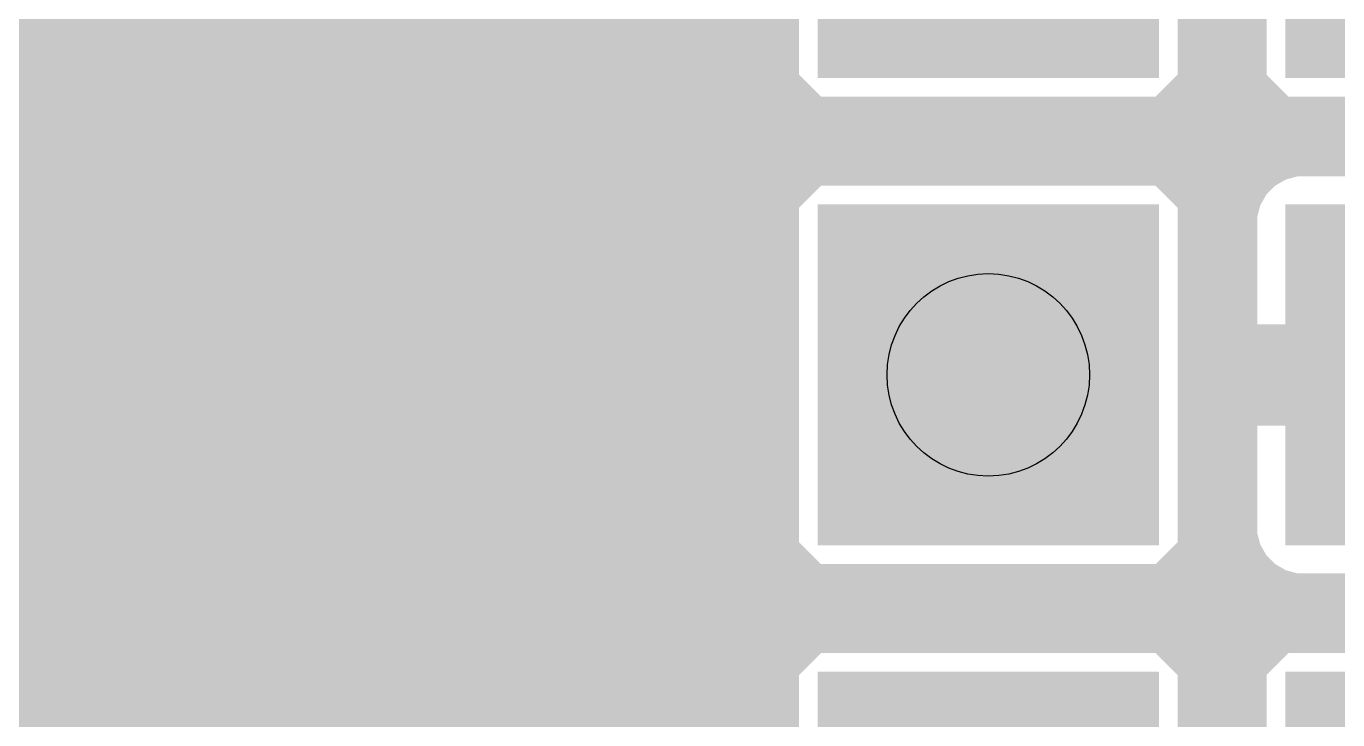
# Model space of a CAD drawing. Extents: x 0 to 10.8, y 0 to 6.1.
# Drawn here: x 4.0871 to 4.3677, y 2.1014 to 2.2498 of the extents above; entities that cross this region are included whole.
import ezdxf

# ---------------------------------------------------------------- set-up
doc = ezdxf.new("R2010")
doc.units = 0
for name, color, linetype in [('1', 22, 'CONTINUOUS'), ('116', 253, 'CONTINUOUS'), ('16', 175, 'CONTINUOUS'), ('17', 82, 'CONTINUOUS'), ('21', 253, 'CONTINUOUS'), ('29', 253, 'CONTINUOUS'), ('30', 253, 'CONTINUOUS'), ('44', 253, 'CONTINUOUS')]:
    doc.layers.add(name, color=color, linetype=linetype)

# ---------------------------------------------------------------- blocks, each defined once
blk = doc.blocks.new('SQUAREP')
blk.add_solid([(-0.5, -0.5), (0.5, -0.5), (-0.5, 0.5), (0.5, 0.5)])

msp = doc.modelspace()

# ---------------------------------------------------------------- linework, layer by layer
at = {"layer": '1'}
for points, const_width in [([(4.11, 3.425), (4.11, 2.24)], 0.032), ([(4.244433, 2.314303), (4.244433, 2.236087)], 0.016), ([(4.34139, 2.236087), (4.34139, 2.314303)], 0.016), ([(4.344433, 2.314303), (4.344433, 2.236087)], 0.016), ([(4.148996, 2.23224), (4.148996, 2.295087)], 0.016), ([(4.148996, 2.256), (4.244433, 2.256)], 0.016), ([(4.34139, 2.256), (4.344433, 2.256)], 0.016), ([(4.11, 2.24), (3.885, 2.015)], 0.032), ([(4.148996, 2.24), (4.244433, 2.24)], 0.016), ([(4.34139, 2.24), (4.344433, 2.24)], 0.016), ([(4.244433, 2.236087), (4.253803, 2.226717)], 0.016), ([(4.33202, 2.226717), (4.34139, 2.236087)], 0.016), ([(4.344433, 2.236087), (4.353803, 2.226717)], 0.016), ([(4.143059, 2.217906), (4.148996, 2.23224)], 0.016), ([(4.253803, 2.226717), (4.33202, 2.226717)], 0.016), ([(4.358059, 2.225673), (4.353484, 2.224445)], 0.016), ([(4.353803, 2.226717), (4.43202, 2.226717)], 0.016), ([(4.390079, 2.225673), (4.358059, 2.225673)], 0.016), ([(4.145583, 2.224), (4.352713, 2.224)], 0.016), ([(4.253803, 2.223673), (4.244433, 2.214303)], 0.016), ([(4.33202, 2.223673), (4.253803, 2.223673)], 0.016), ([(4.34139, 2.214303), (4.33202, 2.223673)], 0.016), ([(4.353484, 2.224445), (4.349378, 2.222079)], 0.016), ([(4.349378, 2.222079), (4.346028, 2.218728)], 0.016), ([(4.132091, 2.206937), (4.143059, 2.217906)], 0.016), ([(4.346028, 2.218728), (4.343661, 2.214622)], 0.016), ([(4.343661, 2.214622), (4.342433, 2.210047)], 0.016), ([(4.244433, 2.214303), (4.244433, 2.136087)], 0.016), ([(4.34139, 2.136087), (4.34139, 2.214303)], 0.016), ([(4.342433, 2.210047), (4.342433, 2.178024)], 0.016), ([(3.927449, 2.002295), (4.132091, 2.206937)], 0.016), ([(4.133154, 2.208), (4.244433, 2.208)], 0.016), ([(4.34139, 2.208), (4.342433, 2.208)], 0.016), ([(4.117154, 2.192), (4.244433, 2.192)], 0.016), ([(4.34139, 2.192), (4.342433, 2.192)], 0.016), ([(4.342433, 2.178024), (4.390059, 2.178024)], 0.016), ([(4.101154, 2.176), (4.244433, 2.176)], 0.016), ([(4.34139, 2.176), (4.390059, 2.176)], 0.016), ([(4.390059, 2.172362), (4.342433, 2.172362)], 0.016), ([(4.342433, 2.172362), (4.342433, 2.140343)], 0.016), ([(4.085154, 2.16), (4.244433, 2.16)], 0.016), ([(4.34139, 2.16), (4.342433, 2.16)], 0.016), ([(4.069154, 2.144), (4.244433, 2.144)], 0.016), ([(4.34139, 2.144), (4.342433, 2.144)], 0.016), ([(4.342433, 2.140343), (4.343661, 2.135768)], 0.016), ([(4.244433, 2.136087), (4.253803, 2.126717)], 0.016), ([(4.33202, 2.126717), (4.34139, 2.136087)], 0.016), ([(4.343661, 2.135768), (4.346028, 2.131661)], 0.016), ([(4.346028, 2.131661), (4.349378, 2.128311)], 0.016), ([(4.053154, 2.128), (4.25252, 2.128)], 0.016), ([(4.333303, 2.128), (4.349917, 2.128)], 0.016), ([(4.349378, 2.128311), (4.353484, 2.125945)], 0.016), ([(4.253803, 2.126717), (4.33202, 2.126717)], 0.016), ([(4.353484, 2.125945), (4.358059, 2.124717)], 0.016), ([(4.358059, 2.124717), (4.390079, 2.124717)], 0.016), ([(4.253803, 2.123673), (4.244433, 2.114303)], 0.016), ([(4.33202, 2.123673), (4.253803, 2.123673)], 0.016), ([(4.34139, 2.114303), (4.33202, 2.123673)], 0.016), ([(4.353803, 2.123673), (4.344433, 2.114303)], 0.016), ([(4.43202, 2.123673), (4.353803, 2.123673)], 0.016), ([(4.244433, 2.114303), (4.244433, 2.036087)], 0.016), ([(4.34139, 2.036087), (4.34139, 2.114303)], 0.016), ([(4.344433, 2.114303), (4.344433, 2.036087)], 0.016), ([(4.037154, 2.112), (4.244433, 2.112)], 0.016), ([(4.34139, 2.112), (4.344433, 2.112)], 0.016), ([(4.021154, 2.096), (4.244433, 2.096)], 0.016), ([(4.34139, 2.096), (4.344433, 2.096)], 0.016)]:
    msp.add_lwpolyline(points, dxfattribs=dict(at, const_width=const_width))
for points, const_width in [([(4.148996, 2.26, 1), (4.148996, 2.252)], 0.008), ([(4.244433, 2.252, 1), (4.244433, 2.26)], 0.008), ([(4.34139, 2.26, 1), (4.34139, 2.252)], 0.008), ([(4.344433, 2.252, 1), (4.344433, 2.26)], 0.008), ([(4.115657, 2.234343, 1), (4.104343, 2.245657)], 0.016), ([(4.102, 2.24, 1), (4.118, 2.24)], 0.016), ([(4.148996, 2.244, 1), (4.148996, 2.236)], 0.008), ([(4.244433, 2.236, 1), (4.244433, 2.244)], 0.008), ([(4.34139, 2.244, 1), (4.34139, 2.236)], 0.008), ([(4.344433, 2.236, 1), (4.344433, 2.244)], 0.008), ([(4.247261, 2.238915, 1), (4.241605, 2.233258)], 0.008), ([(4.344218, 2.233258, 1), (4.338561, 2.238915)], 0.008), ([(4.347261, 2.238915, 1), (4.341605, 2.233258)], 0.008), ([(4.152692, 2.23071, 1), (4.1453, 2.233771)], 0.008), ([(4.240433, 2.236087, 1), (4.248433, 2.236087)], 0.008), ([(4.33739, 2.236087, 1), (4.34539, 2.236087)], 0.008), ([(4.340433, 2.236087, 1), (4.348433, 2.236087)], 0.008), ([(4.144996, 2.23224, 1), (4.152996, 2.23224)], 0.008), ([(4.253803, 2.230717, 1), (4.253803, 2.222717)], 0.008), ([(4.33202, 2.222717, 1), (4.33202, 2.230717)], 0.008), ([(4.353803, 2.230717, 1), (4.353803, 2.222717)], 0.008), ([(4.358059, 2.229673, 1), (4.358059, 2.221673)], 0.008), ([(4.359096, 2.22181, 1), (4.357022, 2.229536)], 0.008), ([(4.145583, 2.228, 1), (4.145583, 2.22)], 0.008), ([(4.253803, 2.227673, 1), (4.253803, 2.219673)], 0.008), ([(4.250975, 2.223888, 1), (4.256632, 2.229545)], 0.008), ([(4.256632, 2.220845, 1), (4.250975, 2.226502)], 0.008), ([(4.329191, 2.229545, 1), (4.334848, 2.223888)], 0.008), ([(4.334848, 2.226502, 1), (4.329191, 2.220845)], 0.008), ([(4.33202, 2.219673, 1), (4.33202, 2.227673)], 0.008), ([(4.352447, 2.228308, 1), (4.354522, 2.220582)], 0.008), ([(4.350975, 2.223888, 1), (4.356632, 2.229545)], 0.008), ([(4.355481, 2.220979, 1), (4.351487, 2.227911)], 0.008), ([(4.352713, 2.22, 1), (4.352713, 2.228)], 0.008), ([(4.347381, 2.225545, 1), (4.351375, 2.218613)], 0.008), ([(4.352206, 2.21925, 1), (4.34655, 2.224907)], 0.008), ([(4.145887, 2.215077, 1), (4.140231, 2.220734)], 0.008), ([(4.343199, 2.221557, 1), (4.348856, 2.2159)], 0.008), ([(4.349493, 2.216731, 1), (4.342562, 2.220725)], 0.008), ([(4.139363, 2.219436, 1), (4.146755, 2.216375)], 0.008), ([(4.347525, 2.213585, 1), (4.339798, 2.215659)], 0.008), ([(4.248433, 2.214303, 1), (4.240433, 2.214303)], 0.008), ([(4.241605, 2.217132, 1), (4.247261, 2.211475)], 0.008), ([(4.34539, 2.214303, 1), (4.33739, 2.214303)], 0.008), ([(4.338561, 2.211475, 1), (4.344218, 2.217132)], 0.008), ([(4.340196, 2.216619, 1), (4.347127, 2.212625)], 0.008), ([(4.346433, 2.210047, 1), (4.338433, 2.210047)], 0.008), ([(4.133154, 2.212, 1), (4.133154, 2.204)], 0.008), ([(4.134919, 2.204109, 1), (4.129262, 2.209765)], 0.008), ([(4.244433, 2.204, 1), (4.244433, 2.212)], 0.008), ([(4.34139, 2.212, 1), (4.34139, 2.204)], 0.008), ([(4.33857, 2.211085, 1), (4.346296, 2.20901)], 0.008), ([(4.342433, 2.204, 1), (4.342433, 2.212)], 0.008), ([(4.129262, 2.209765, 1), (4.134919, 2.204109)], 0.008), ([(4.117154, 2.196, 1), (4.117154, 2.188)], 0.008), ([(4.244433, 2.188, 1), (4.244433, 2.196)], 0.008), ([(4.34139, 2.196, 1), (4.34139, 2.188)], 0.008), ([(4.342433, 2.188, 1), (4.342433, 2.196)], 0.008), ([(4.342433, 2.182024, 1), (4.342433, 2.174024)], 0.008), ([(4.101154, 2.18, 1), (4.101154, 2.172)], 0.008), ([(4.244433, 2.172, 1), (4.244433, 2.18)], 0.008), ([(4.34139, 2.18, 1), (4.34139, 2.172)], 0.008), ([(4.338433, 2.178024, 1), (4.346433, 2.178024)], 0.008), ([(4.342433, 2.176362, 1), (4.342433, 2.168362)], 0.008), ([(4.346433, 2.172362, 1), (4.338433, 2.172362)], 0.008), ([(4.085154, 2.164, 1), (4.085154, 2.156)], 0.008), ([(4.244433, 2.156, 1), (4.244433, 2.164)], 0.008), ([(4.34139, 2.164, 1), (4.34139, 2.156)], 0.008), ([(4.342433, 2.156, 1), (4.342433, 2.164)], 0.008), ([(4.244433, 2.14, 1), (4.244433, 2.148)], 0.008), ([(4.34139, 2.148, 1), (4.34139, 2.14)], 0.008), ([(4.342433, 2.14, 1), (4.342433, 2.148)], 0.008), ([(4.346296, 2.14138, 1), (4.33857, 2.139305)], 0.008), ([(4.247261, 2.138915, 1), (4.241605, 2.133258)], 0.008), ([(4.338433, 2.140343, 1), (4.346433, 2.140343)], 0.008), ([(4.344218, 2.133258, 1), (4.338561, 2.138915)], 0.008), ([(4.347127, 2.137765, 1), (4.340196, 2.133771)], 0.008), ([(4.240433, 2.136087, 1), (4.248433, 2.136087)], 0.008), ([(4.33739, 2.136087, 1), (4.34539, 2.136087)], 0.008), ([(4.339798, 2.13473, 1), (4.347525, 2.136805)], 0.008), ([(4.348856, 2.13449, 1), (4.343199, 2.128833)], 0.008), ([(4.25252, 2.124, 1), (4.25252, 2.132)], 0.008), ([(4.333303, 2.132, 1), (4.333303, 2.124)], 0.008), ([(4.342562, 2.129664, 1), (4.349493, 2.133658)], 0.008), ([(4.351375, 2.131777, 1), (4.347381, 2.124845)], 0.008), ([(4.349917, 2.124, 1), (4.349917, 2.132)], 0.008), ([(4.253803, 2.130717, 1), (4.253803, 2.122717)], 0.008), ([(4.250975, 2.123888, 1), (4.256632, 2.129545)], 0.008), ([(4.329191, 2.129545, 1), (4.334848, 2.123888)], 0.008), ([(4.33202, 2.122717, 1), (4.33202, 2.130717)], 0.008), ([(4.34655, 2.125483, 1), (4.352206, 2.131139)], 0.008), ([(4.354522, 2.129808, 1), (4.352447, 2.122082)], 0.008), ([(4.351487, 2.122479, 1), (4.355481, 2.129411)], 0.008), ([(4.358059, 2.128717, 1), (4.358059, 2.120717)], 0.008), ([(4.357022, 2.120853, 1), (4.359096, 2.12858)], 0.008), ([(4.253803, 2.127673, 1), (4.253803, 2.119673)], 0.008), ([(4.256632, 2.120845, 1), (4.250975, 2.126502)], 0.008), ([(4.334848, 2.126502, 1), (4.329191, 2.120845)], 0.008), ([(4.33202, 2.119673, 1), (4.33202, 2.127673)], 0.008), ([(4.353803, 2.127673, 1), (4.353803, 2.119673)], 0.008), ([(4.356632, 2.120845, 1), (4.350975, 2.126502)], 0.008), ([(4.248433, 2.114303, 1), (4.240433, 2.114303)], 0.008), ([(4.34539, 2.114303, 1), (4.33739, 2.114303)], 0.008), ([(4.348433, 2.114303, 1), (4.340433, 2.114303)], 0.008), ([(4.241605, 2.117132, 1), (4.247261, 2.111475)], 0.008), ([(4.244433, 2.108, 1), (4.244433, 2.116)], 0.008), ([(4.34139, 2.116, 1), (4.34139, 2.108)], 0.008), ([(4.338561, 2.111475, 1), (4.344218, 2.117132)], 0.008), ([(4.341605, 2.117132, 1), (4.347261, 2.111475)], 0.008), ([(4.344433, 2.108, 1), (4.344433, 2.116)], 0.008), ([(4.244433, 2.092, 1), (4.244433, 2.1)], 0.008), ([(4.34139, 2.1, 1), (4.34139, 2.092)], 0.008), ([(4.344433, 2.092, 1), (4.344433, 2.1)], 0.008)]:
    msp.add_lwpolyline(points, format="xyb", dxfattribs=dict(at, const_width=const_width))
at = {"layer": '116', "const_width": 0.017717}
msp.add_lwpolyline([(4.292913, 2.160433, 1), (4.292913, 2.189961, 1), (4.292913, 2.160433)], format="xyb", dxfattribs=at)
at = {"layer": '16'}
for points, const_width in [([(3.79, 1.96), (4.165, 2.335)], 0.032), ([(4.244433, 2.314303), (4.244433, 2.236087)], 0.016), ([(4.34139, 2.236087), (4.34139, 2.314303)], 0.016), ([(4.344433, 2.314303), (4.344433, 2.236087)], 0.016), ([(3.812091, 1.926937), (4.179701, 2.294551)], 0.016), ([(4.14115, 2.256), (4.244433, 2.256)], 0.016), ([(4.34139, 2.256), (4.344433, 2.256)], 0.016), ([(4.12515, 2.24), (4.244433, 2.24)], 0.016), ([(4.34139, 2.24), (4.344433, 2.24)], 0.016), ([(4.244433, 2.236087), (4.253803, 2.226717)], 0.016), ([(4.33202, 2.226717), (4.34139, 2.236087)], 0.016), ([(4.344433, 2.236087), (4.353803, 2.226717)], 0.016), ([(4.253803, 2.226717), (4.33202, 2.226717)], 0.016), ([(4.358059, 2.225673), (4.353484, 2.224445)], 0.016), ([(4.353803, 2.226717), (4.43202, 2.226717)], 0.016), ([(4.390079, 2.225673), (4.358059, 2.225673)], 0.016), ([(4.10915, 2.224), (4.352713, 2.224)], 0.016), ([(4.253803, 2.223673), (4.244433, 2.214303)], 0.016), ([(4.33202, 2.223673), (4.253803, 2.223673)], 0.016), ([(4.34139, 2.214303), (4.33202, 2.223673)], 0.016), ([(4.353484, 2.224445), (4.349378, 2.222079)], 0.016), ([(4.349378, 2.222079), (4.346028, 2.218728)], 0.016), ([(4.346028, 2.218728), (4.343661, 2.214622)], 0.016), ([(4.343661, 2.214622), (4.342433, 2.210047)], 0.016), ([(4.244433, 2.214303), (4.244433, 2.136087)], 0.016), ([(4.34139, 2.136087), (4.34139, 2.214303)], 0.016), ([(4.342433, 2.210047), (4.342433, 2.178024)], 0.016), ([(4.09315, 2.208), (4.244433, 2.208)], 0.016), ([(4.34139, 2.208), (4.342433, 2.208)], 0.016), ([(4.07715, 2.192), (4.244433, 2.192)], 0.016), ([(4.34139, 2.192), (4.342433, 2.192)], 0.016), ([(4.342433, 2.178024), (4.390059, 2.178024)], 0.016), ([(4.06115, 2.176), (4.244433, 2.176)], 0.016), ([(4.34139, 2.176), (4.390059, 2.176)], 0.016), ([(4.390059, 2.172362), (4.342433, 2.172362)], 0.016), ([(4.342433, 2.172362), (4.342433, 2.140343)], 0.016), ([(4.04515, 2.16), (4.244433, 2.16)], 0.016), ([(4.34139, 2.16), (4.342433, 2.16)], 0.016), ([(4.02915, 2.144), (4.244433, 2.144)], 0.016), ([(4.34139, 2.144), (4.342433, 2.144)], 0.016), ([(4.342433, 2.140343), (4.343661, 2.135768)], 0.016), ([(4.244433, 2.136087), (4.253803, 2.126717)], 0.016), ([(4.33202, 2.126717), (4.34139, 2.136087)], 0.016), ([(4.343661, 2.135768), (4.346028, 2.131661)], 0.016), ([(4.346028, 2.131661), (4.349378, 2.128311)], 0.016), ([(4.01315, 2.128), (4.25252, 2.128)], 0.016), ([(4.333303, 2.128), (4.349917, 2.128)], 0.016), ([(4.349378, 2.128311), (4.353484, 2.125945)], 0.016), ([(4.253803, 2.126717), (4.33202, 2.126717)], 0.016), ([(4.353484, 2.125945), (4.358059, 2.124717)], 0.016), ([(4.358059, 2.124717), (4.390079, 2.124717)], 0.016), ([(4.253803, 2.123673), (4.244433, 2.114303)], 0.016), ([(4.33202, 2.123673), (4.253803, 2.123673)], 0.016), ([(4.34139, 2.114303), (4.33202, 2.123673)], 0.016), ([(4.353803, 2.123673), (4.344433, 2.114303)], 0.016), ([(4.43202, 2.123673), (4.353803, 2.123673)], 0.016), ([(4.244433, 2.114303), (4.244433, 2.036087)], 0.016), ([(4.34139, 2.036087), (4.34139, 2.114303)], 0.016), ([(4.344433, 2.114303), (4.344433, 2.036087)], 0.016), ([(3.99715, 2.112), (4.244433, 2.112)], 0.016), ([(4.34139, 2.112), (4.344433, 2.112)], 0.016), ([(3.98115, 2.096), (4.244433, 2.096)], 0.016), ([(4.34139, 2.096), (4.344433, 2.096)], 0.016)]:
    msp.add_lwpolyline(points, dxfattribs=dict(at, const_width=const_width))
at = {"layer": '16', "const_width": 0.008}
for points in [[(4.14115, 2.26, 1), (4.14115, 2.252)], [(4.244433, 2.252, 1), (4.244433, 2.26)], [(4.34139, 2.26, 1), (4.34139, 2.252)], [(4.344433, 2.252, 1), (4.344433, 2.26)], [(4.12515, 2.244, 1), (4.12515, 2.236)], [(4.244433, 2.236, 1), (4.244433, 2.244)], [(4.34139, 2.244, 1), (4.34139, 2.236)], [(4.344433, 2.236, 1), (4.344433, 2.244)], [(4.247261, 2.238915, 1), (4.241605, 2.233258)], [(4.344218, 2.233258, 1), (4.338561, 2.238915)], [(4.347261, 2.238915, 1), (4.341605, 2.233258)], [(4.240433, 2.236087, 1), (4.248433, 2.236087)], [(4.33739, 2.236087, 1), (4.34539, 2.236087)], [(4.340433, 2.236087, 1), (4.348433, 2.236087)], [(4.253803, 2.230717, 1), (4.253803, 2.222717)], [(4.33202, 2.222717, 1), (4.33202, 2.230717)], [(4.353803, 2.230717, 1), (4.353803, 2.222717)], [(4.358059, 2.229673, 1), (4.358059, 2.221673)], [(4.359096, 2.22181, 1), (4.357022, 2.229536)], [(4.10915, 2.228, 1), (4.10915, 2.22)], [(4.253803, 2.227673, 1), (4.253803, 2.219673)], [(4.250975, 2.223888, 1), (4.256632, 2.229545)], [(4.256632, 2.220845, 1), (4.250975, 2.226502)], [(4.329191, 2.229545, 1), (4.334848, 2.223888)], [(4.334848, 2.226502, 1), (4.329191, 2.220845)], [(4.33202, 2.219673, 1), (4.33202, 2.227673)], [(4.352447, 2.228308, 1), (4.354522, 2.220582)], [(4.350975, 2.223888, 1), (4.356632, 2.229545)], [(4.355481, 2.220979, 1), (4.351487, 2.227911)], [(4.352713, 2.22, 1), (4.352713, 2.228)], [(4.347381, 2.225545, 1), (4.351375, 2.218613)], [(4.352206, 2.21925, 1), (4.34655, 2.224907)], [(4.343199, 2.221557, 1), (4.348856, 2.2159)], [(4.349493, 2.216731, 1), (4.342562, 2.220725)], [(4.347525, 2.213585, 1), (4.339798, 2.215659)], [(4.248433, 2.214303, 1), (4.240433, 2.214303)], [(4.241605, 2.217132, 1), (4.247261, 2.211475)], [(4.34539, 2.214303, 1), (4.33739, 2.214303)], [(4.338561, 2.211475, 1), (4.344218, 2.217132)], [(4.340196, 2.216619, 1), (4.347127, 2.212625)], [(4.346433, 2.210047, 1), (4.338433, 2.210047)], [(4.09315, 2.212, 1), (4.09315, 2.204)], [(4.244433, 2.204, 1), (4.244433, 2.212)], [(4.34139, 2.212, 1), (4.34139, 2.204)], [(4.33857, 2.211085, 1), (4.346296, 2.20901)], [(4.342433, 2.204, 1), (4.342433, 2.212)], [(4.244433, 2.188, 1), (4.244433, 2.196)], [(4.34139, 2.196, 1), (4.34139, 2.188)], [(4.342433, 2.188, 1), (4.342433, 2.196)], [(4.342433, 2.182024, 1), (4.342433, 2.174024)], [(4.244433, 2.172, 1), (4.244433, 2.18)], [(4.34139, 2.18, 1), (4.34139, 2.172)], [(4.338433, 2.178024, 1), (4.346433, 2.178024)], [(4.342433, 2.176362, 1), (4.342433, 2.168362)], [(4.346433, 2.172362, 1), (4.338433, 2.172362)], [(4.244433, 2.156, 1), (4.244433, 2.164)], [(4.34139, 2.164, 1), (4.34139, 2.156)], [(4.342433, 2.156, 1), (4.342433, 2.164)], [(4.244433, 2.14, 1), (4.244433, 2.148)], [(4.34139, 2.148, 1), (4.34139, 2.14)], [(4.342433, 2.14, 1), (4.342433, 2.148)], [(4.346296, 2.14138, 1), (4.33857, 2.139305)], [(4.247261, 2.138915, 1), (4.241605, 2.133258)], [(4.338433, 2.140343, 1), (4.346433, 2.140343)], [(4.344218, 2.133258, 1), (4.338561, 2.138915)], [(4.347127, 2.137765, 1), (4.340196, 2.133771)], [(4.240433, 2.136087, 1), (4.248433, 2.136087)], [(4.33739, 2.136087, 1), (4.34539, 2.136087)], [(4.339798, 2.13473, 1), (4.347525, 2.136805)], [(4.348856, 2.13449, 1), (4.343199, 2.128833)], [(4.25252, 2.124, 1), (4.25252, 2.132)], [(4.333303, 2.132, 1), (4.333303, 2.124)], [(4.342562, 2.129664, 1), (4.349493, 2.133658)], [(4.351375, 2.131777, 1), (4.347381, 2.124845)], [(4.349917, 2.124, 1), (4.349917, 2.132)], [(4.253803, 2.130717, 1), (4.253803, 2.122717)], [(4.250975, 2.123888, 1), (4.256632, 2.129545)], [(4.329191, 2.129545, 1), (4.334848, 2.123888)], [(4.33202, 2.122717, 1), (4.33202, 2.130717)], [(4.34655, 2.125483, 1), (4.352206, 2.131139)], [(4.354522, 2.129808, 1), (4.352447, 2.122082)], [(4.351487, 2.122479, 1), (4.355481, 2.129411)], [(4.358059, 2.128717, 1), (4.358059, 2.120717)], [(4.357022, 2.120853, 1), (4.359096, 2.12858)], [(4.253803, 2.127673, 1), (4.253803, 2.119673)], [(4.256632, 2.120845, 1), (4.250975, 2.126502)], [(4.334848, 2.126502, 1), (4.329191, 2.120845)], [(4.33202, 2.119673, 1), (4.33202, 2.127673)], [(4.353803, 2.127673, 1), (4.353803, 2.119673)], [(4.356632, 2.120845, 1), (4.350975, 2.126502)], [(4.248433, 2.114303, 1), (4.240433, 2.114303)], [(4.34539, 2.114303, 1), (4.33739, 2.114303)], [(4.348433, 2.114303, 1), (4.340433, 2.114303)], [(4.241605, 2.117132, 1), (4.247261, 2.111475)], [(4.244433, 2.108, 1), (4.244433, 2.116)], [(4.34139, 2.116, 1), (4.34139, 2.108)], [(4.338561, 2.111475, 1), (4.344218, 2.117132)], [(4.341605, 2.117132, 1), (4.347261, 2.111475)], [(4.344433, 2.108, 1), (4.344433, 2.116)], [(4.244433, 2.092, 1), (4.244433, 2.1)], [(4.34139, 2.1, 1), (4.34139, 2.092)], [(4.344433, 2.092, 1), (4.344433, 2.1)]]:
    msp.add_lwpolyline(points, format="xyb", dxfattribs=at)
at = {"layer": '21', "const_width": 0.005}
msp.add_lwpolyline([(4.205512, 0.358661), (4.205512, 3.705118)], dxfattribs=at)
at = {"layer": '44'}
msp.add_circle((4.292913, 2.175197), 0.021654, dxfattribs=at)

# ---------------------------------------------------------------- block references
at = {"layer": '17', "xscale": 0.064961, "yscale": 0.064961, "rotation": 90}
for p in [(4.292913, 2.275197), (4.292913, 2.275197), (4.392913, 2.275197), (4.392913, 2.275197), (4.292913, 2.175197), (4.292913, 2.175197), (4.392913, 2.175197), (4.392913, 2.175197), (4.292913, 2.075197), (4.292913, 2.075197), (4.392913, 2.075197), (4.392913, 2.075197)]:
    msp.add_blockref('SQUAREP', p, dxfattribs=at)
at = {"layer": '29', "xscale": 0.072961, "yscale": 0.072961, "rotation": 90}
for p in [(4.292913, 2.275197), (4.392913, 2.275197), (4.292913, 2.175197), (4.392913, 2.175197), (4.292913, 2.075197), (4.392913, 2.075197)]:
    msp.add_blockref('SQUAREP', p, dxfattribs=at)
at = {"layer": '30', "xscale": 0.072961, "yscale": 0.072961, "rotation": 90}
for p in [(4.292913, 2.275197), (4.392913, 2.275197), (4.292913, 2.175197), (4.392913, 2.175197), (4.292913, 2.075197), (4.392913, 2.075197)]:
    msp.add_blockref('SQUAREP', p, dxfattribs=at)

doc.saveas('drawing.dxf')
